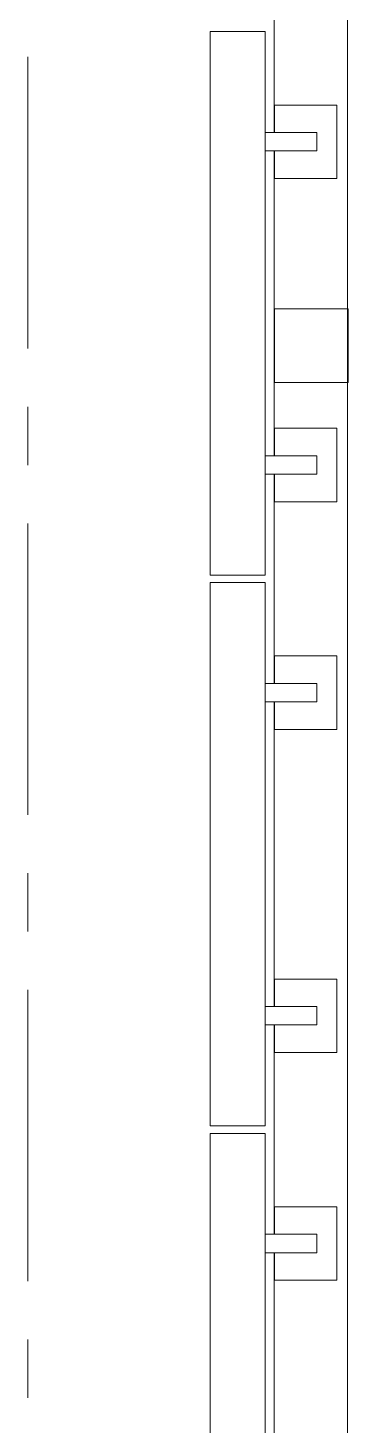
# Model space of a CAD drawing. Header units: millimetres. Extents: x -220592 to 404889, y -217665 to 38245.
# Drawn here: x 7737.65 to 7746.35, y -47931.71 to -47893.67 of the extents above; entities that cross this region are included whole.
import ezdxf

# ---------------------------------------------------------------- set-up
doc = ezdxf.new("R2010")
doc.units = ezdxf.units.MM
doc.linetypes.add('XKITLINE00', pattern=[0])
doc.layers.add('Part', color=7, linetype='Continuous', lineweight=0)
doc.layers.add('S-GRID', color=7, linetype='Continuous', lineweight=0)

# ---------------------------------------------------------------- blocks, each defined once
blk = doc.blocks.new('*A15004')
at = {"layer": 'Part', "color": 7, "linetype": 'XKITLINE00', "lineweight": 0}
for p, q in [((7.849985, 313.699959), (6.45, 313.699959)), ((7.849985, 313.199959), (7.849985, 313.699959)), ((6.45, 313.199959), (7.849985, 313.199959))]:
    blk.add_line(p, q, dxfattribs=at)
blk = doc.blocks.new('*A15010')
at = {"layer": 'Part', "color": 7, "linetype": 'XKITLINE00', "lineweight": 0}
for p, q in [((6.700008, 314.449959), (8.400008, 314.449959)), ((6.700008, 313.699959), (6.700008, 314.449959)), ((8.400008, 314.449959), (8.400008, 312.449959)), ((6.700008, 312.449959), (6.700008, 313.199959)), ((8.400008, 312.449959), (6.700008, 312.449959))]:
    blk.add_line(p, q, dxfattribs=at)
blk = doc.blocks.new('*A15045')
at = {"layer": 'S-GRID', "color": 7, "linetype": 'XKITLINE00', "lineweight": 0}
for p, q in [((0, 307.822485), (0, 315.759985)), ((0, 304.647485), (0, 306.234985)), ((0, 295.122485), (0, 303.059985)), ((0, 291.947485), (0, 293.534985)), ((0, 282.422485), (0, 290.359985)), ((0, 279.247485), (0, 280.834985))]:
    blk.add_line(p, q, dxfattribs=at)
blk = doc.blocks.new('*A15047')
at = {"layer": 'Part', "color": 7, "linetype": 'XKITLINE00', "lineweight": 0}
for p, q in [((8.69, 356.643483), (8.69, 102.780027)), ((6.69, 313.699959), (6.69, 319.399959)), ((6.69, 304.899959), (6.69, 313.199959)), ((6.69, 298.699959), (6.69, 304.399959)), ((6.69, 289.899959), (6.69, 298.199959)), ((6.69, 283.699959), (6.69, 289.399959)), ((6.69, 273.599959), (6.69, 283.199959))]:
    blk.add_line(p, q, dxfattribs=at)
blk = doc.blocks.new('*A15054')
at = {"layer": 'Part', "color": 7, "linetype": 'XKITLINE00', "lineweight": 0}
for p, q in [((7.849985, 283.699959), (6.45, 283.699959)), ((7.849985, 283.199959), (7.849985, 283.699959)), ((6.45, 283.199959), (7.849985, 283.199959))]:
    blk.add_line(p, q, dxfattribs=at)
blk = doc.blocks.new('*A15055')
at = {"layer": 'Part', "color": 7, "linetype": 'XKITLINE00', "lineweight": 0}
for p, q in [((7.849985, 298.699959), (6.45, 298.699959)), ((7.849985, 298.199959), (7.849985, 298.699959)), ((6.45, 298.199959), (7.849985, 298.199959))]:
    blk.add_line(p, q, dxfattribs=at)
blk = doc.blocks.new('*A15056')
at = {"layer": 'Part', "color": 7, "linetype": 'XKITLINE00', "lineweight": 0}
for p, q in [((7.849985, 289.899959), (6.45, 289.899959)), ((7.849985, 289.399959), (7.849985, 289.899959)), ((6.45, 289.399959), (7.849985, 289.399959))]:
    blk.add_line(p, q, dxfattribs=at)
blk = doc.blocks.new('*A15057')
at = {"layer": 'Part', "color": 7, "linetype": 'XKITLINE00', "lineweight": 0}
for p, q in [((7.849985, 304.899959), (6.45, 304.899959)), ((7.849985, 304.399959), (7.849985, 304.899959)), ((6.45, 304.399959), (7.849985, 304.399959))]:
    blk.add_line(p, q, dxfattribs=at)
blk = doc.blocks.new('*A15058')
at = {"layer": 'Part', "color": 7, "linetype": 'XKITLINE00', "lineweight": 0}
for p, q in [((6.700008, 284.449959), (8.400008, 284.449959)), ((6.700008, 283.699959), (6.700008, 284.449959)), ((8.400008, 284.449959), (8.400008, 282.449959)), ((6.700008, 282.449959), (6.700008, 283.199959)), ((8.400008, 282.449959), (6.700008, 282.449959))]:
    blk.add_line(p, q, dxfattribs=at)
blk = doc.blocks.new('*A15059')
at = {"layer": 'Part', "color": 7, "linetype": 'XKITLINE00', "lineweight": 0}
for p, q in [((6.700008, 299.449959), (8.400008, 299.449959)), ((6.700008, 298.699959), (6.700008, 299.449959)), ((8.400008, 299.449959), (8.400008, 297.449959)), ((6.700008, 297.449959), (6.700008, 298.199959)), ((8.400008, 297.449959), (6.700008, 297.449959))]:
    blk.add_line(p, q, dxfattribs=at)
blk = doc.blocks.new('*A15060')
at = {"layer": 'Part', "color": 7, "linetype": 'XKITLINE00', "lineweight": 0}
for p, q in [((6.700008, 290.649959), (8.400008, 290.649959)), ((6.700008, 289.899959), (6.700008, 290.649959)), ((8.400008, 290.649959), (8.400008, 288.649959)), ((6.700008, 288.649959), (6.700008, 289.399959)), ((8.400008, 288.649959), (6.700008, 288.649959))]:
    blk.add_line(p, q, dxfattribs=at)
blk = doc.blocks.new('*A15061')
at = {"layer": 'Part', "color": 7, "linetype": 'XKITLINE00', "lineweight": 0}
for p, q in [((6.700008, 305.649959), (8.400008, 305.649959)), ((6.700008, 304.899959), (6.700008, 305.649959)), ((8.400008, 305.649959), (8.400008, 303.649959)), ((6.700008, 303.649959), (6.700008, 304.399959)), ((8.400008, 303.649959), (6.700008, 303.649959))]:
    blk.add_line(p, q, dxfattribs=at)
blk = doc.blocks.new('*A15752')
at = {"layer": 'Part', "color": 7, "linetype": 'XKITLINE00', "lineweight": 0}
for p, q in [((6.45, 301.449959), (4.95, 301.449959)), ((4.95, 301.449959), (4.95, 286.649959)), ((6.45, 301.449959), (6.45, 286.649959)), ((6.45, 286.649959), (4.95, 286.649959))]:
    blk.add_line(p, q, dxfattribs=at)
blk = doc.blocks.new('*A15803')
at = {"layer": 'Part', "color": 7, "linetype": 'XKITLINE00', "lineweight": 0}
for p, q in [((6.45, 286.449959), (4.95, 286.449959)), ((4.95, 286.449959), (4.95, 271.649959)), ((6.45, 286.449959), (6.45, 271.649959)), ((6.45, 271.649959), (4.95, 271.649959))]:
    blk.add_line(p, q, dxfattribs=at)
blk = doc.blocks.new('*A15853')
at = {"layer": 'Part', "color": 7, "linetype": 'XKITLINE00', "lineweight": 0}
for p, q in [((6.45, 316.449959), (4.95, 316.449959)), ((4.95, 316.449959), (4.95, 301.649959)), ((6.45, 316.449959), (6.45, 301.649959)), ((6.45, 301.649959), (4.95, 301.649959))]:
    blk.add_line(p, q, dxfattribs=at)
blk = doc.blocks.new('*A15854')
at = {"layer": 'Part', "color": 7, "linetype": 'XKITLINE00', "lineweight": 0}
for p, q in [((8.7, 308.897687), (6.7, 308.897687)), ((6.7, 308.897687), (6.7, 306.897687)), ((8.7, 306.897687), (8.7, 308.897687)), ((6.7, 306.897687), (8.7, 306.897687))]:
    blk.add_line(p, q, dxfattribs=at)

msp = doc.modelspace()

# ---------------------------------------------------------------- block references
at = {"color": 7, "lineweight": 0}
for name in ['*A15045', '*A15047', '*A15853', '*A15010', '*A15004', '*A15854', '*A15061', '*A15057', '*A15752', '*A15059', '*A15055', '*A15060', '*A15056', '*A15803', '*A15058', '*A15054']:
    msp.add_blockref(name, (7737.6457, -48210.2152), dxfattribs=at)

doc.saveas('drawing.dxf')
